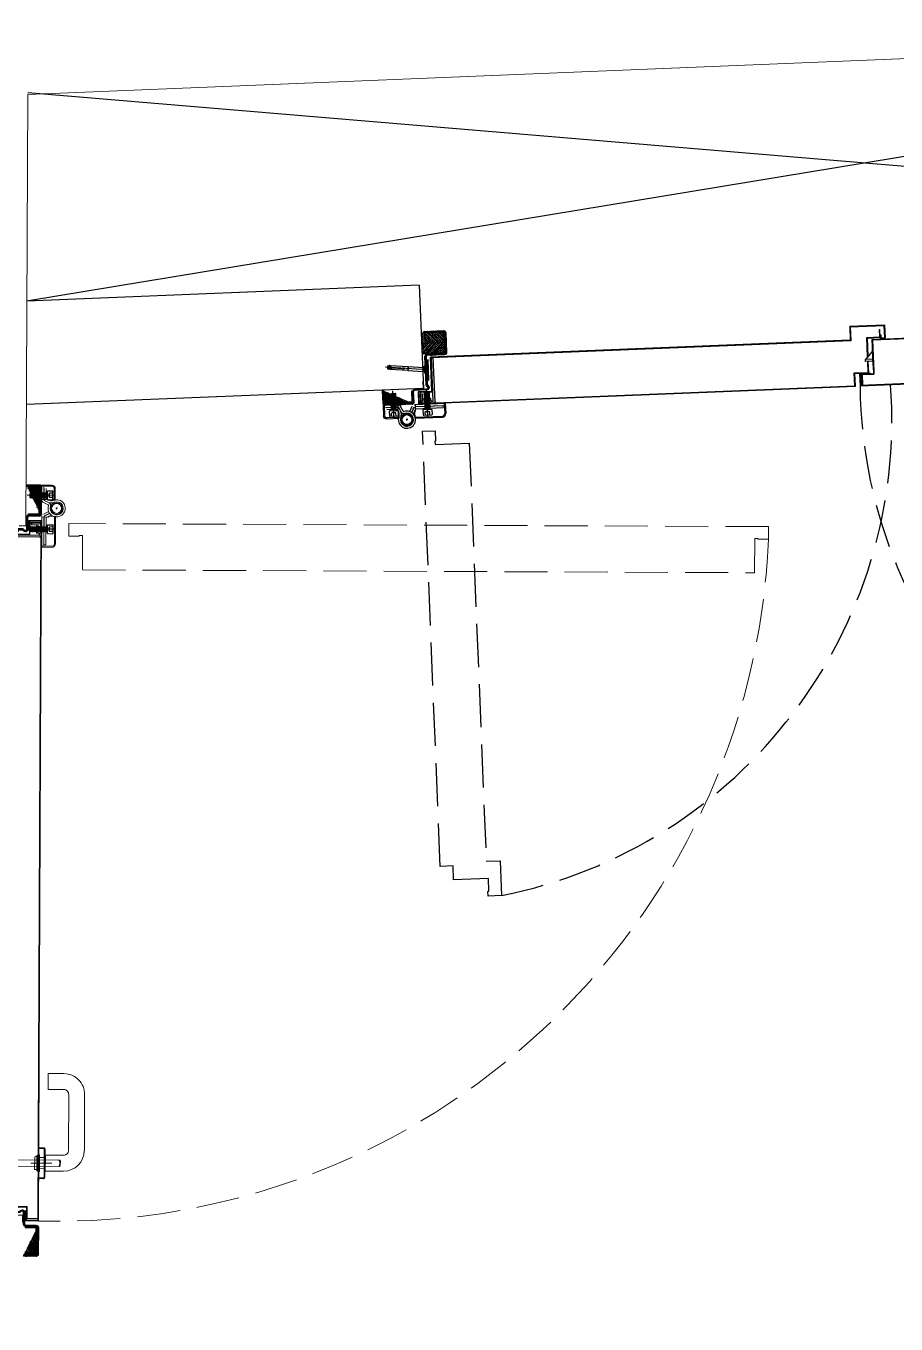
# Model space of a CAD drawing. Header units: centimetres. Extents: x 139057 to 200038, y 34824 to 80516.
# Drawn here: x 176277 to 176403.3, y 52867.8 to 53056.1 of the extents above; entities that cross this region are included whole.
import ezdxf

# ---------------------------------------------------------------- set-up
doc = ezdxf.new("R2010")
doc.units = ezdxf.units.CM
doc.header["$LTSCALE"] = 100
for name, pattern in [('CENTRATA', [2, 1.25, -0.25, 0.25, -0.25]), ('HIDDEN2', [0.175, 0.125, -0.05]), ('TRATTEGGIATA', [0.75, 0.5, -0.25]), ('TRATTO-PUNTO', [1, 0.5, -0.25, 0, -0.25])]:
    doc.linetypes.add(name, pattern=pattern)
doc.layers.get('0').update_dxf_attribs({"lineweight": 0})
for name, color, linetype, lineweight in [('430_TAVOLATI_001-AM_0', 3, 'Continuous', 0), ('441_SERRAMENTI_001-AM_0', 1, 'Continuous', 0), ('5', 7, 'Continuous', 20)]:
    doc.layers.add(name, color=color, linetype=linetype, lineweight=lineweight)
for name, color, linetype in [('A-GRAFICA', 253, 'Continuous'), ('A-MCLS3-15', 50, 'Continuous'), ('A-SI-PORTE-METALLO', 5, 'Continuous'), ('Layer1', 7, 'Continuous'), ('Layer2', 2, 'Continuous'), ('Layer3', 7, 'Continuous'), ('Layer5', 2, 'Continuous')]:
    doc.layers.add(name, color=color, linetype=linetype)
pattern_1 = [(135, (1692.512, -3714.694), (-2.245064, -2.245064), []), (135, (1692.512, -3712.4488), (-2.245064, -2.245064), [3.96875, -0.79375, 0, -0.79375])]

# ---------------------------------------------------------------- blocks, each defined once
blk = doc.blocks.new('CRN190C')
at = {"layer": 'Layer1', "color": 9}
for p, q in [((-28.5, 11), (-28.5, -5.5)), ((-28.5, 11), (-27, 11)), ((-27, 11), (-27, -4.5)), ((-4.6, 0), (-4.6, -4)), ((-4.6, 0), (4.6, 0)), ((-3.1, 0), (-3.1, -4)), ((3.1, 0), (3.1, -4)), ((4.6, 0), (4.6, -4)), ((11.5, 11), (11.5, -4.5)), ((11.5, 11), (13, 11)), ((13, 11), (13, -5.5)), ((-28, -6), (-5.1, -6)), ((-27, -4.5), (-5.1, -4.5)), ((-5.1, -6), (5.1, -6)), ((11.5, -4.5), (5.1, -4.5)), ((5.1, -6), (12.5, -6))]:
    blk.add_line(p, q, dxfattribs=at)
for centre, radius, start, end in [((-28, -5.5), 0.5, 180, 270), ((-5.1, -4), 2, 270, 0), ((-5.1, -4), 0.5, 270, 0), ((5.1, -4), 2, 180, 270), ((5.1, -4), 0.5, 180, 270), ((12.5, -5.5), 0.5, 270, 0)]:
    blk.add_arc(centre, radius, start, end, dxfattribs=at)
at = {"layer": 'Layer2', "color": 9}
for p, q in [((-4, 0), (-3.1, -0.5)), ((4, -0.5), (3.1, 0)), ((-4, -1), (-3.1, -0.5)), ((-3.1, -1.5), (-4, -1)), ((-4, -2), (-3.1, -1.5)), ((-3.1, -2.5), (-4, -2)), ((-4, -3), (-3.1, -2.5)), ((-3.1, -3.5), (-4, -3)), ((-4, -4), (-3.1, -3.5)), ((-3.1, -4.5), (-4, -4)), ((-4, -5), (-3.1, -4.5)), ((-3.5, -5.3), (-4, -5)), ((3.1, -1), (4, -0.5)), ((4, -1.5), (3.1, -1)), ((3.1, -2), (4, -1.5)), ((4, -2.5), (3.1, -2)), ((3.1, -3), (4, -2.5)), ((4, -3.5), (3.1, -3)), ((3.1, -4), (4, -3.5)), ((4, -4.5), (3.1, -4)), ((3.3, -4.9), (4, -4.5)), ((4, -5.5), (3.5, -5.2)), ((3.9, -5.6), (4, -5.5))]:
    blk.add_line(p, q, dxfattribs=at)
blk = doc.blocks.new('A$C79A744C8')
at = {"linetype": 'Continuous', "ltscale": 10}
h = blk.add_hatch(dxfattribs=at)
h.set_pattern_fill('ANSI31', color=256, scale=15, angle=270, style=0)
h.set_pattern_definition([(315, (19364.6457, 1644.1342), (1.32582521, 1.32582521), [])])
h.paths.add_polyline_path([(0, -50), (0, -65), (33.1, -65), (33.1, -50)])
h = blk.add_hatch(dxfattribs=at)
h.set_pattern_fill('ANSI31', color=256, scale=15, angle=180, style=0)
h.set_pattern_definition([(225, (19364.6457, 1644.1342), (1.32582521, -1.32582521), [])])
h.paths.add_polyline_path([(0, -65), (0, -80), (33.1, -80), (33.1, -65)])
at = {"layer": '5', "linetype": 'Continuous', "ltscale": 10}
h = blk.add_hatch(dxfattribs=at)
h.set_pattern_fill('ANSI33', color=256, scale=0.05, angle=450, style=0)
h.set_pattern_definition([(135, (1834.93615, -5348.70282), (-0.224506403, -0.224506403), []), (135, (1834.93615, -5348.4783), (-0.224506403, -0.224506403), [0.15875, -0.079375])])
h.paths.add_polyline_path([(5.9, -26.5), (5.9, -41.5), (7.9, -41.5), (7.9, -26.5)])
h.paths.add_polyline_path([(5.9, -11.5), (5.9, -26.5), (7.9, -26.5), (7.9, -11.5)])
at = {"layer": 'Layer5', "linetype": 'Continuous', "ltscale": 10}
h = blk.add_hatch(dxfattribs=at)
h.set_pattern_fill('ANSI35', color=256, scale=0.5, angle=450, style=0)
h.set_pattern_definition(pattern_1)
edge = h.paths.add_edge_path()
edge.add_line((-17.4, 22.5), (-56.4, 22.5))
edge.add_line((-56.4, 21), (-17.4, 21))
edge.add_line((-57.9, 1), (-57.9, 19.5))
edge.add_line((-59.4, 19.5), (-59.4, 1))
edge.add_arc((-56.4, 19.5), 1.5, 90, 180)
edge.add_arc((-56.4, 19.5), 3, 90, 180)
edge.add_line((-35.4, 22.5), (-35.4, 21))
h = blk.add_hatch(dxfattribs=at)
h.set_pattern_fill('ANSI35', color=256, scale=0.5, angle=450, style=0)
h.set_pattern_definition(pattern_1)
h.paths.add_polyline_path([(4.1, -81), (4.1, -82.5), (32.6, -82.5, 0.414214), (35.6, -79.5), (35.6, -78.1), (34.1, -78.1), (34.1, -79.5, -0.414214), (32.6, -81)])
h.paths.add_polyline_path([(34.1, -51.9), (34.1, -78.1), (35.6, -78.1), (35.6, -51.9)])
h.paths.add_polyline_path([(32.6, -47.5), (7.1, -47.5), (4.5, -47.5, 0.267949), (7.1, -49), (32.6, -49, -0.414214), (34.1, -50.5), (34.1, -51.9), (35.6, -51.9), (35.6, -50.5, 0.414214)])
h.paths.add_polyline_path([(4.1, -31.6), (4.1, -46, 0.131652), (4.5, -47.5), (7.1, -47.5, -0.414214), (5.6, -46), (5.6, -34.3, 0.198912), (4.8, -32.2)])
h.paths.add_polyline_path([(4.7, -3.8, 0.153915), (4.1, -5.5), (4.1, -21.5), (4.8, -20.8, 0.198912), (5.6, -18.7), (5.6, -5.5, -0.153915), (5.9, -4.6), (7.6, -2.2, 0.606815), (5.1, 2.5), (-13.6, 2.5), (-13.6, 1.1, 0.063272), (-12.9, 1), (5.1, 1, -0.606815), (6.4, -1.4)])
h.paths.add_polyline_path([(-16.4, 22.3), (-16.4, 21), (-17.4, 21, -0.414214), (-15.9, 19.5), (-15.9, 4, 0.341979), (-13.6, 1.1), (-13.6, 2.5), (-12.9, 2.5, -0.414214), (-14.4, 4), (-14.4, 19.5, 0.317837)])
h.paths.add_polyline_path([(-24.4, 22.5), (-24.4, 21), (-17.4, 21), (-16.4, 21), (-16.4, 22.3, 0.085164), (-17.4, 22.5)])
h.paths.add_polyline_path([(-29.9, 22.5), (-29.9, 21), (-24.4, 21), (-24.4, 22.5)])
h = blk.add_hatch(dxfattribs=at)
h.set_pattern_fill('ANSI35', color=256, scale=0.5, angle=450, style=0)
h.set_pattern_definition(pattern_1)
h.paths.add_polyline_path([(2.6, -30), (1.5, -31.1), (3.7, -33.2, -0.198912), (4.1, -34.3), (4.1, -31.6)])
h.paths.add_polyline_path([(1.5, -21.9), (2.6, -23), (4.1, -21.5), (4.1, -18.7, -0.198912), (3.7, -19.8)])
at = {"linetype": 'CENTRATA'}
blk.add_line((5.8, -26.5), (-53.6, -32.7), dxfattribs=at)
at = {"linetype": 'Continuous'}
for p, q in [((-50.6, -30.2), (-51.1, -30.8)), ((-51.1, -30.8), (-49, -30.5)), ((-50.8, -34.1), (-51.1, -30.8)), ((-50.8, -34.1), (-48.6, -33.9)), ((-50.2, -34.6), (-50.8, -34.1)), ((-50.6, -30.2), (-49, -30)), ((-50.2, -34.6), (-50.6, -30.2)), ((-50.2, -34.6), (-48.6, -34.4)), ((-48.6, -29.3), (-48.3, -32.2)), ((-48, -35), (-48.3, -32.2)), ((-46.6, -30.3), (-46.3, -33.6)), ((-45.7, -33.1), (-45.9, -30.7)), ((2.4, -24.6), (0.8, -24.8)), ((2.5, -25.2), (0.9, -25.3)), ((2.8, -28.5), (1.2, -28.7)), ((2.9, -29.1), (1.3, -29.2)), ((2.9, -29.1), (2.4, -24.6))]:
    blk.add_line(p, q, dxfattribs=at)
at = {"linetype": 'Continuous', "ltscale": 10}
for p, q in [((2.6, -30), (1.5, -31.1)), ((2.6, -23), (4.8, -20.8)), ((2.6, -30), (2.6, -23)), ((0, -50), (33.1, -50)), ((33.1, -50), (33.1, -80)), ((33.1, -65), (0, -65)), ((33.1, -80), (0, -80))]:
    blk.add_line(p, q, dxfattribs=at)
at = {"linetype": 'Continuous'}
for points in [[(-46.9, -29.8), (-48.6, -29.3), (-49.1, -29.3), (-48.8, -32.2)], [(-46.4, -34.2), (-48, -35), (-48.5, -35.1), (-48.8, -32.2)], [(-21.2, -29.3), (-21.5, -26.7), (-46.9, -29.4), (-46.8, -30.2), (-44.8, -31.4), (-28.7, -29.7)], [(-21.2, -29.3), (-20.9, -31.9), (-46.4, -34.6), (-46.5, -33.8), (-44.7, -32.2), (-28.6, -30.5)], [(2.4, -24.6), (4.3, -21.3), (4.8, -26.6)], [(2.9, -29.1), (5.4, -31.9), (4.8, -26.6)]]:
    blk.add_lwpolyline(points, dxfattribs=at)
blk.add_lwpolyline([(0.8, -24.4), (1.3, -29.6), (-20.9, -31.9), (-21.5, -26.7)], close=True, dxfattribs=at)
at = {"linetype": 'Continuous', "ltscale": 10}
for radius in [1.5, 3]:
    blk.add_arc((2.6, -18.7), radius, 315, 0, dxfattribs=at)
at = {"linetype": 'Continuous'}
blk.add_arc((-27.7, -30), 1.08, 206.9908, 164.8268, dxfattribs=at)
at = {"layer": 'Layer5', "linetype": 'Continuous', "ltscale": 10}
for p, q in [((-59.4, 19.5), (-59.4, 1)), ((-57.9, 1), (-57.9, 19.5)), ((-17.4, 22.5), (-56.4, 22.5)), ((-56.4, 21), (-17.4, 21)), ((-35.4, 22.5), (-35.4, 21)), ((-24.4, 22.5), (-24.4, 21)), ((-17.4, 22.5), (-16.4, 22.5)), ((-17.4, 21), (-16.4, 21)), ((-16.4, 21), (-16.4, 22.5)), ((-15.9, 19.5), (-15.9, 4)), ((-14.4, 19.5), (-14.4, 4)), ((5.1, 2.5), (-13.6, 2.5)), ((-12.9, 1), (5.1, 1)), ((4.1, -5.5), (4.1, -46)), ((6.4, -1.4), (4.7, -3.8)), ((5.6, -46), (5.6, -5.5)), ((5.9, -4.6), (7.6, -2.2)), ((5.9, -41.5), (5.9, -11.5)), ((5.9, -11.5), (7.9, -11.5)), ((7.9, -41.5), (7.9, -11.5)), ((1.5, -31.1), (3.7, -33.2)), ((2.6, -30), (4.8, -32.2)), ((7.1, -47.5), (4.5, -47.5)), ((32.6, -47.5), (7.1, -47.5)), ((7.1, -49), (32.6, -49)), ((34.1, -50.5), (34.1, -79.5)), ((34.1, -51.9), (35.6, -51.9)), ((35.6, -79.5), (35.6, -50.5)), ((32.6, -81), (4.1, -81)), ((4.1, -81), (4.1, -82.5)), ((4.1, -82.5), (32.6, -82.5)), ((34.1, -78.1), (35.6, -78.1))]:
    blk.add_line(p, q, dxfattribs=at)
blk.add_lwpolyline([(-10, 0), (0, 0), (0, -10)], dxfattribs=at)
for centre, radius, start, end in [((-56.4, 19.5), 3, 90, 180), ((-56.4, 19.5), 1.5, 90, 180), ((-17.4, 19.5), 3, 0, 90), ((-17.4, 19.5), 1.5, 0, 90), ((-12.9, 4), 3, 180, 270), ((-12.9, 4), 1.5, 180, 270), ((5.1, -0.5), 3, 325, 90), ((5.1, -0.5), 1.5, 325, 90), ((7.1, -5.5), 3, 145, 180), ((7.1, -5.5), 1.5, 145, 180), ((2.6, -34.3), 1.5, 0, 45), ((2.6, -34.3), 3, 0, 45), ((7.1, -46), 3, 180, 270), ((7.1, -46), 1.5, 180, 270), ((32.6, -50.5), 3, 0, 90), ((32.6, -50.5), 1.5, 0, 90), ((32.6, -79.5), 3, 270, 0), ((32.6, -79.5), 1.5, 270, 0)]:
    blk.add_arc(centre, radius, start, end, dxfattribs=at)
at = {"linetype": 'Continuous', "ltscale": 10, "rotation": 180.0000002134434}
blk.add_blockref('CRN190C', (-44.7, 14.4), dxfattribs=at)
blk = doc.blocks.new('COPRITESTA2C')
for p, q in [((0, 0), (44, 0)), ((0, 0), (0, -10)), ((44, 0), (44, -15)), ((-1, -10), (-1, -20)), ((-1, -10), (0, -10)), ((-1, -20), (39, -20))]:
    blk.add_line(p, q)
at = {"linetype": 'TRATTEGGIATA', "ltscale": 10}
for p, q in [((42.5, 0), (42.5, -15)), ((-1, -18.5), (39, -18.5))]:
    blk.add_line(p, q, dxfattribs=at)
blk.add_arc((39, -15), 5, 270, 0)
blk.add_arc((39, -15), 3.5, 270, 0, dxfattribs=at)
blk = doc.blocks.new('VTR0210A')
at = {"layer": 'Layer1', "color": 9}
for p, q in [((-33, 2.8), (-33, -1.8)), ((-32.9, -2.2), (-32.5, 4)), ((-32.9, 3.2), (-32.5, 4)), ((-32.5, 4), (-32, 3)), ((-32, -4), (-31.5, 4)), ((-32, 3), (-31.5, 4)), ((-31.5, 4), (-31, 3)), ((-31, -4), (-30.5, 4)), ((-31, 3), (-30.5, 4)), ((-30.5, 4), (-30, 3)), ((-30, -4), (-29.5, 4)), ((-30, 3), (-29.5, 4)), ((-29.5, 4), (-29, 3)), ((-29, -4), (-28.5, 4)), ((-29, 3), (-28.5, 4)), ((-28.5, 4), (-28, 3)), ((-28, -4), (-27.5, 4)), ((-28, 3), (-27.5, 4)), ((-27.5, 4), (-27, 3)), ((-27, -4), (-26.5, 4)), ((-27, 3), (-26.5, 4)), ((-26.5, 4), (-26, 3)), ((-26, -4), (-25.5, 4)), ((-26, 3), (-25.5, 4)), ((-25.5, 4), (-25, 3)), ((-25, -4), (-24.5, 4)), ((-25, 3), (-24.5, 4)), ((-24.5, 4), (-24, 3)), ((-24, -4), (-23.5, 4)), ((-24, 3), (-23.5, 4)), ((-23.5, 4), (-23, 3)), ((-23, -4), (-22.5, 4)), ((-23, 3), (-22.5, 4)), ((-22.5, 4), (-22, 3)), ((-22, -4), (-21.5, 4)), ((-22, 3), (-21.5, 4)), ((-21.5, 4), (-21, 3)), ((-21, -4), (-20.5, 4)), ((-21, 3), (-20.5, 4)), ((-20.5, 4), (-20, 3)), ((-20, -4), (-19.5, 4)), ((-20, 3), (-19.5, 4)), ((-19.5, 4), (-19, 3)), ((-19, -4), (-18.5, 4)), ((-19, 3), (-18.5, 4)), ((-18.5, 4), (-18, 3)), ((-18, -4), (-17.5, 4)), ((-18, 3), (-17.5, 4)), ((-17.5, 4), (-17, 3)), ((-17, -4), (-16.5, 4)), ((-17, 3), (-16.5, 4)), ((-16.5, 4), (-16, 3)), ((-16, -4), (-15.5, 4)), ((-16, 3), (-15.5, 4)), ((-15.5, 4), (-15, 3)), ((-15, -4), (-14.5, 4)), ((-15, 3), (-14.5, 4)), ((-14.5, 4), (-14, 3)), ((-14, -4), (-13.5, 4)), ((-14, 3), (-13.5, 4)), ((-13.5, 4), (-13, 3)), ((-13, -4), (-12.5, 4)), ((-13, 3), (-12.5, 4)), ((-12.5, 4), (-12, 3)), ((-12, -4), (-11.5, 4)), ((-12, 3), (-11.5, 4)), ((-11.5, 4), (-11, 3)), ((-11, -4), (-10.5, 4)), ((-11, 3), (-10.5, 4)), ((-10.5, 4), (-10, 3)), ((-10, 3), (-9.7, 3.6)), ((-8, 4), (-9, 4)), ((-8, 6.5), (-0.8, 6.5)), ((-8, 6.5), (-8, -6.5)), ((-5, 3.2), (-6, 0)), ((-6, 0), (-5, -3.2)), ((-5, 3.2), (-5, -3.2)), ((0, 3.2), (-5, 3.2)), ((0, 5.7), (0, -5.7)), ((-32.9, -2.2), (-32, -4)), ((-32, -4), (-31.5, -3)), ((-31.5, -3), (-31, -4)), ((-31, -4), (-30.5, -3)), ((-30.5, -3), (-30, -4)), ((-30, -4), (-29.5, -3)), ((-29.5, -3), (-29, -4)), ((-29, -4), (-28.5, -3)), ((-28.5, -3), (-28, -4)), ((-28, -4), (-27.5, -3)), ((-27.5, -3), (-27, -4)), ((-27, -4), (-26.5, -3)), ((-26.5, -3), (-26, -4)), ((-26, -4), (-25.5, -3)), ((-25.5, -3), (-25, -4)), ((-25, -4), (-24.5, -3)), ((-24.5, -3), (-24, -4)), ((-24, -4), (-23.5, -3)), ((-23.5, -3), (-23, -4)), ((-23, -4), (-22.5, -3)), ((-22.5, -3), (-22, -4)), ((-22, -4), (-21.5, -3)), ((-21.5, -3), (-21, -4)), ((-21, -4), (-20.5, -3)), ((-20.5, -3), (-20, -4)), ((-20, -4), (-19.5, -3)), ((-19.5, -3), (-19, -4)), ((-19, -4), (-18.5, -3)), ((-18.5, -3), (-18, -4)), ((-18, -4), (-17.5, -3)), ((-17.5, -3), (-17, -4)), ((-17, -4), (-16.5, -3)), ((-16.5, -3), (-16, -4)), ((-16, -4), (-15.5, -3)), ((-15.5, -3), (-15, -4)), ((-15, -4), (-14.5, -3)), ((-14.5, -3), (-14, -4)), ((-14, -4), (-13.5, -3)), ((-13.5, -3), (-13, -4)), ((-13, -4), (-12.5, -3)), ((-12.5, -3), (-12, -4)), ((-12, -4), (-11.5, -3)), ((-11.5, -3), (-11, -4)), ((-11, -4), (-10.5, -3)), ((-10.5, -3), (-10.2, -3.6)), ((-8, -4), (-9.5, -4)), ((-8, -6.5), (-0.8, -6.5)), ((0, -3.2), (-5, -3.2))]:
    blk.add_line(p, q, dxfattribs=at)
for centre, start, end in [((-32.2, 2.8), 153.4349, 180), ((-9, 3.2), 90, 153.4349), ((-0.8, 5.7), 0, 90), ((-32.2, -1.8), 180, 206.5651), ((-9.5, -3.2), 206.5651, 270), ((-0.8, -5.7), 270, 0)]:
    blk.add_arc(centre, 0.8, start, end, dxfattribs=at)
at = {"layer": 'Layer3', "color": 9, "linetype": 'TRATTEGGIATA', "ltscale": 3}
for p, q in [((1.1, 0), (-37.2, 0)), ((-32.5, -3), (-32, 3)), ((-31.5, -3), (-31, 3)), ((-30.5, -3), (-30, 3)), ((-29.5, -3), (-29, 3)), ((-28.5, -3), (-28, 3)), ((-27.5, -3), (-27, 3)), ((-26.5, -3), (-26, 3)), ((-25.5, -3), (-25, 3)), ((-24.5, -3), (-24, 3)), ((-23.5, -3), (-23, 3)), ((-22.5, -3), (-22, 3)), ((-21.5, -3), (-21, 3)), ((-20.5, -3), (-20, 3)), ((-19.5, -3), (-19, 3)), ((-18.5, -3), (-18, 3)), ((-17.5, -3), (-17, 3)), ((-16.5, -3), (-16, 3)), ((-15.5, -3), (-15, 3)), ((-14.5, -3), (-14, 3)), ((-13.5, -3), (-13, 3)), ((-12.5, -3), (-12, 3)), ((-11.5, -3), (-11, 3)), ((-10.5, -3), (-10, 3))]:
    blk.add_line(p, q, dxfattribs=at)
blk = doc.blocks.new('COPRITESTA1C')
for p, q in [((0, 0), (0, -10)), ((0, 0), (21, 0)), ((21, 0), (21, -15)), ((-1, -10), (-1, -20)), ((-1, -10), (0, -10)), ((-1, -20), (16, -20))]:
    blk.add_line(p, q)
at = {"linetype": 'TRATTEGGIATA', "ltscale": 10}
for p, q in [((19.5, 0), (19.5, -15)), ((-1, -18.5), (16, -18.5))]:
    blk.add_line(p, q, dxfattribs=at)
blk.add_arc((16, -15), 3.5, 270, 0, dxfattribs=at)
blk.add_arc((16, -15), 5, 270, 0)
blk = doc.blocks.new('rf')
at = {"layer": 'Layer1', "color": 9, "linetype": 'Continuous'}
for p, q in [((-5, -126), (-5, 0)), ((0, 0), (-5, 0)), ((0, -125), (0, 0)), ((30, -125), (30, -103)), ((35, -103), (30, -103)), ((35, -126), (35, -103)), ((7.6, -130), (-1, -130)), ((6.6, -125), (0, -125)), ((11.6, -117), (6.6, -117)), ((6.6, -125), (6.6, -117)), ((29.7, -130), (7.6, -130)), ((11.6, -126), (11.6, -117)), ((24.4, -125), (11.6, -125)), ((24.4, -126), (24.4, -117)), ((29.4, -117), (24.4, -117)), ((31, -130), (28.4, -130)), ((29.4, -125), (29.4, -117)), ((30, -125), (29.4, -125))]:
    blk.add_line(p, q, dxfattribs=at)
for centre, start, end in [((-1, -126), 180, 270), ((7.6, -126), 270, 0), ((28.4, -126), 180, 270), ((31, -126), 270, 0)]:
    blk.add_arc(centre, 4, start, end, dxfattribs=at)
at = {"layer": 'Layer2', "color": 9, "linetype": 'Continuous'}
for p, q in [((11.6, -117), (10, -118)), ((10, -118), (11.6, -119)), ((11.6, -119), (10, -120)), ((10, -120), (11.6, -121)), ((11.6, -121), (10, -122)), ((10, -122), (11.6, -123)), ((11.6, -123), (10, -124)), ((10, -124), (11.6, -125)), ((11.6, -125), (10, -126)), ((10, -126), (11.5, -126.9)), ((11.4, -127.1), (10, -128)), ((10, -128), (10.7, -128.5)), ((25.2, -117), (24.4, -117.5)), ((24.4, -117.5), (26, -118.5)), ((26, -118.5), (24.4, -119.5)), ((24.4, -119.5), (26, -120.5)), ((26, -120.5), (24.4, -121.5)), ((24.4, -121.5), (26, -122.5)), ((26, -122.5), (24.4, -123.5)), ((24.4, -123.5), (26, -124.5)), ((26, -124.5), (24.4, -125.5)), ((24.4, -125.5), (26, -126.5)), ((26, -126.5), (24.6, -127.4)), ((24.8, -127.8), (26, -128.5)), ((26, -128.5), (25.5, -128.8))]:
    blk.add_line(p, q, dxfattribs=at)
blk = doc.blocks.new('porta 130 metallo')
for p, q in [((-823.4, 1079.7, 0), (-824.4, 1080.9, 0)), ((-834.5, 1047.9, 0), (-843.7, 1059.9, 0)), ((-831.1, 1048.7, 0), (-842.3, 1063.4, 0)), ((-831.3, 1048.6, 0), (-841.3, 1061.7, 0)), ((-828.7, 1050.5, 0), (-839.9, 1065.2, 0)), ((-836.4, 1044.2, 0), (-834.5, 1047.9, 0)), ((-834.5, 1040.9, 0), (-831, 1047.6, 0)), ((-833.7, 1042.9, 0), (-831.2, 1047.7, 0)), ((-833.7, 1042.9, 0), (-831.2, 1047.7, 0)), ((-831.8, 1039.5, 0), (-828.4, 1046.3, 0)), ((-826.4, 1024.9, 0), (-818.3, 1026.6, 0)), ((-826.1, 1028, 0), (-817.5, 1029.8, 0)), ((-825.6, 1031.4, 0), (-818.2, 1032.9, 0)), ((-825, 1028.4, 0), (-817.6, 1030, 0)), ((-824.5, 1028.4, 0), (-817.5, 1029.8, 0)), ((-818.3, 1026.6, 0), (-794.2, 994.9, 0)), ((-816.7, 1029.5, 0), (-791.8, 996.8, 0)), ((-816.6, 1029.6, 0), (-790.5, 995.3, 0)), ((-814.2, 1031.4, 0), (-788.1, 997.1, 0)), ((-791.8, 996.8, 0), (-794.2, 994.9, 0)), ((-358.6, 538.8, 0), (-392.8, 512.7, 0))]:
    blk.add_line(p, q)
at = {"linetype": 'Continuous', "ltscale": 10}
for p, q in [((-795.9, 1038.1, 0), (-810.3, 1027.1, 0)), ((-796, 1037, 0), (-809.2, 1027, 0)), ((-796, 1037, 0), (-787.2, 1025.4, 0)), ((-795.9, 1038.1, 0), (-786.6, 1025.9, 0)), ((-784.6, 1020.6, 0), (-745, 1050.7, 0)), ((-784.4, 1021.7, 0), (-744.9, 1051.8, 0)), ((-375.6, 565.4, 0), (-745, 1050.7, 0)), ((-375.5, 566.5, 0), (-744.9, 1051.8, 0)), ((-810.3, 1027.1, 0), (-425.9, 522.2, 0)), ((-809.2, 1027, 0), (-425.8, 523.3, 0)), ((-794.8, 1035.3, 0), (-807.3, 1025.7, 0)), ((-794.8, 1035.3, 0), (-807.3, 1025.7, 0)), ((-806.9, 1025.1, 0), (-807.3, 1025.7, 0)), ((-794.9, 1034.2, 0), (-806.9, 1025.1, 0)), ((-794.9, 1034.2, 0), (-806.9, 1025.1, 0)), ((-784.6, 1020.6, 0), (-794.9, 1034.2, 0)), ((-784.4, 1021.7, 0), (-794.8, 1035.3, 0)), ((-786.6, 1025.9, 0), (-787.2, 1025.4, 0)), ((-359.4, 578.7, 0), (-376.1, 566, 0)), ((-359.6, 577.6, 0), (-375.6, 565.4, 0)), ((-359.6, 577.6, 0), (-330, 538.7, 0)), ((-359.4, 578.7, 0), (-328.9, 538.5, 0)), ((-380.9, 532.1, 0), (-358.5, 549.1, 0)), ((-379.8, 531.9, 0), (-358.7, 548, 0)), ((-358.7, 548, 0), (-347.3, 533.1, 0)), ((-358.5, 549.1, 0), (-347.1, 534.2, 0)), ((-425.9, 522.2, 0), (-411.2, 533.4, 0)), ((-425.8, 523.3, 0), (-411.1, 534.5, 0)), ((-407.4, 527.8, 0), (-421.8, 516.8, 0)), ((-411.2, 533.4, 0), (-399, 517.4, 0)), ((-411.1, 534.5, 0), (-398.8, 518.4, 0)), ((-398.2, 515.6, 0), (-407.4, 527.8, 0)), ((-399, 517.4, 0), (-385.8, 527.4, 0)), ((-398.8, 518.4, 0), (-386.2, 528, 0)), ((-356.5, 540.3, 0), (-396.1, 510.2, 0)), ((-356.4, 541.4, 0), (-395.9, 511.3, 0)), ((-356.5, 540.3, 0), (-228.4, 372.1, 0)), ((-356.4, 541.4, 0), (-227.9, 372.7, 0)), ((-344.2, 535.4, 0), (-348.4, 532.2, 0)), ((-348.4, 532.2, 0), (-344.3, 526.8, 0)), ((-347.3, 533.1, 0), (-338.2, 540, 0)), ((-343.7, 534.8, 0), (-347.3, 532, 0)), ((-347.3, 532, 0), (-344.2, 527.9, 0)), ((-347.1, 534.2, 0), (-338.6, 540.6, 0)), ((-328.9, 538.5, 0), (-344.3, 526.8, 0)), ((-330, 538.7, 0), (-344.2, 527.9, 0)), ((-344.2, 535.4, 0), (-343.7, 534.8, 0)), ((-338.6, 540.6, 0), (-338.2, 540, 0)), ((-283.6, 335.3, 0), (-421.8, 516.8, 0)), ((-407.6, 526.6, 0), (-420.7, 516.6, 0)), ((-302.8, 361.8, 0), (-420.7, 516.6, 0)), ((-406.3, 524.9, 0), (-418.9, 515.4, 0)), ((-418.9, 515.4, 0), (-418.4, 514.7, 0)), ((-406.4, 523.8, 0), (-418.4, 514.7, 0)), ((-398.8, 515.1, 0), (-407.6, 526.6, 0)), ((-406.4, 523.8, 0), (-396.1, 510.2, 0)), ((-406.3, 524.9, 0), (-395.9, 511.3, 0)), ((-398.2, 515.6, 0), (-398.8, 515.1, 0))]:
    blk.add_line(p, q, dxfattribs=at)
at = {"linetype": 'Continuous'}
for p, q in [((-839.6, 1027.2, 0), (-837.6, 1028.7, 0)), ((-837.8, 1026.9, 0), (-839.3, 1028.9, 0)), ((-386.1, 532.9, 0), (-388.5, 531.1, 0)), ((-381.9, 522.3, 0), (-388.5, 531.1, 0)), ((-367.7, 533.1, 0), (-386.8, 518.5, 0)), ((-379.5, 524.1, 0), (-386.1, 532.9, 0)), ((-371.4, 530.9, 0), (-385.8, 532.5, 0)), ((-371.1, 530.5, 0), (-371.4, 530.9, 0)), ((-367.7, 533.1, 0), (-367.6, 532.9, 0)), ((-367.7, 533.1, 0), (-367.7, 533.1, 0)), ((-386.8, 518.5, 0), (-386.7, 518.4, 0))]:
    blk.add_line(p, q, dxfattribs=at)
at = {"linetype": 'HIDDEN2', "ltscale": 5, "elevation": 0}
blk.add_lwpolyline([(-1342.1, 617), (-839.4, 999.6), (-828.4, 985.2), (-840.6, 976), (-841.1, 976.6), (-844.8, 973.8), (-814.7, 934.2), (-1297.8, 566.5), (-1285.6, 550.5), (-1325.8, 519.9), (-1337.5, 535.4), (-1332.1, 539.5), (-1331.2, 538.3), (-1316.3, 549.7), (-1346.9, 590), (-1330.9, 602.2), (-1342.1, 617)], close=True, dxfattribs=at)
for radius in [9, 7.5, 7.25]:
    blk.add_circle((-838.6, 1027.9, 0), radius)
for centre, radius, start, end in [((-838.6, 1027.9, 0), 12.5, 103.894, 55.4116), ((-838.6, 1027.9, 0), 9.5, 103.894, 55.4116), ((-843.5, 1047.8, 0), 8, 283.894, 333.0898), ((-843.5, 1047.8, 0), 11, 283.894, 333.0898), ((-830.9, 1039.1, 0), 4, 153.0898, 235.4116), ((-830.9, 1039.1, 0), 1, 153.0898, 235.4116), ((-831.9, 1048.1, 0), 0.8, 333.0898, 37.2915), ((-831.9, 1048.1, 0), 1, 333.0898, 37.2915), ((-831.9, 1048.1, 0), 4, 333.0898, 37.2915), ((-825.8, 1032.4, 0), 1, 199.1715, 281.4933), ((-825.8, 1032.4, 0), 4, 266.2861, 281.4933)]:
    blk.add_arc(centre, radius, start, end)
at = {"linetype": 'HIDDEN2', "ltscale": 5}
for centre, radius, start, end in [((-838.6, 1027.9, 0), 703.9, 226.1987, 309.0714), ((-19.7, -47.5), 692.9, 125.4791, 213.9809)]:
    blk.add_arc(centre, radius, start, end, dxfattribs=at)
at = {"xscale": -1, "rotation": 127.2915391876755}
blk.add_blockref('A$C79A744C8', (-787.6, 1034.3, 0), dxfattribs=at)
at = {"linetype": 'Continuous', "ltscale": 10, "extrusion": (0, 0, -1), "xscale": -1, "zscale": -1}
for name, p, rotation in [('VTR0210A', (845.6, 1046.2, 0), 142.708460852813), ('COPRITESTA2C', (813.8, 1030.9, 0), 52.70846081232451), ('VTR0210A', (816.2, 1006.9, 0), 142.708460852813)]:
    blk.add_blockref(name, p, dxfattribs=dict(at, rotation=rotation))
at = {"linetype": 'Continuous', "ltscale": 10, "xscale": -1, "rotation": 307.2915391876755}
for name, p in [('CRN190C', (-826.1, 1061.1, 0)), ('COPRITESTA1C', (-828.7, 1051.4, 0))]:
    blk.add_blockref(name, p, dxfattribs=at)
at = {"linetype": 'Continuous', "xscale": -0.5000000032839965, "yscale": 0.4999999983311298, "zscale": 0.4999999999945395, "rotation": 307.2915387592295}
blk.add_blockref('rf', (-744.9, 1049.8, 0), dxfattribs=at)
blk = doc.blocks.new('CILINDRO')
at = {"layer": '5', "linetype": 'Continuous'}
for p, q in [((-128, 4.5), (-0.5, 4.5)), ((-127.5, 4.5), (-128, 3.5)), ((-128, 4.5), (-128, -4.5)), ((-128, 3.5), (-128, -3.5)), ((-0.5, 4.5), (0, 3.5)), ((0, 3.5), (0, -3.5)), ((-127.5, -4.5), (-128, -3.5)), ((-128, -4.5), (-0.5, -4.5)), ((-0.5, -4.5), (0, -3.5))]:
    blk.add_line(p, q, dxfattribs=at)
for centre, start, end in [((-120, 0), 143.1301, 216.8699), ((-8, 0), 323.1301, 36.8699)]:
    blk.add_arc(centre, 7.5, start, end, dxfattribs=at)
blk = doc.blocks.new('porta 100 metallo')
for p, q in [((-650.6, 834.2), (-651.5, 835.4)), ((-640.3, 752.6, 0), (-606.5, 779.1, 0)), ((2.4, 39), (0, 37.2)), ((28.9, 5), (2.4, 39)), ((3.8, 37.6), (6.1, 39.4)), ((30.6, 8.1), (6.1, 39.4)), ((26.6, 3.2), (0, 37.2)), ((29.1, 5.2), (3.8, 37.6)), ((38.4, 6.7), (29.9, 4.9)), ((36.8, 6.4), (29.9, 4.9)), ((37.4, 6.3), (29.9, 4.7)), ((38.7, 9.9), (30.6, 8.1)), ((38, 3.3), (30.6, 1.7)), ((44.3, -4.7), (40.9, -11.5)), ((41.3, -15.7), (52.7, -30.3)), ((47, -6), (43.6, -12.8)), ((43.7, -13.9), (55.1, -28.5)), ((46.2, -8), (43.8, -12.9)), ((46.2, -8), (43.8, -12.9)), ((43.9, -13.8), (54, -26.8)), ((48.9, -9.3), (47.1, -13)), ((47.1, -13), (56.4, -24.9))]:
    blk.add_line(p, q)
at = {"linetype": 'Continuous', "ltscale": 10}
for p, q in [((-617.3, 797, 0), (-603, 808.2, 0)), ((-607.9, 785, 0), (-617.3, 797, 0)), ((-616.2, 796.9, 0), (-603.2, 807.1, 0)), ((-607.2, 785.5, 0), (-616.2, 796.9, 0)), ((-614.8, 795.2, 0), (-602.4, 805, 0)), ((-614.8, 795.2, 0), (-604.3, 781.8, 0)), ((-613.7, 795.1, 0), (-601.9, 804.3, 0)), ((-613.7, 795.1, 0), (-603.2, 781.6, 0)), ((-483.3, 653.7, 0), (-603.2, 807.1, 0)), ((-462.5, 628.4, 0), (-603, 808.2, 0)), ((-602.4, 805, 0), (-601.9, 804.3, 0)), ((21.5, 7.6), (-598.6, 801.3, 0)), ((22.6, 7.4), (-598, 801.8, 0)), ((-643.5, 751.2, 0), (-604.3, 781.8, 0)), ((-604.4, 781.7), (-643.5, 751.2, 0)), ((-603.3, 781.6), (-642.3, 751, 0)), ((-642.3, 751, 0), (-603.2, 781.6, 0)), ((-607.9, 785, 0), (-607.2, 785.5, 0)), ((-643.5, 751.2, 0), (-512.9, 584, 0)), ((-643.5, 751.2, 0), (-42.5, -18.1)), ((-642.3, 751, 0), (-512.2, 584.4, 0)), ((-642.3, 751, 0), (-42.4, -17)), ((-602.6, 698.8, 0), (-608.1, 705.9, 0)), ((-42.5, -18.1), (-3.3, 12.5)), ((-42.4, -17), (-3.2, 13.6)), ((-3.3, 12.5), (7.2, -1)), ((-3.2, 13.6), (7.3, 0.2)), ((-1.1, 8.3), (-0.5, 8.8)), ((8.3, -3.7), (-1.1, 8.3)), ((8.5, -2.6), (-0.5, 8.8)), ((7.2, -1), (19.6, 8.8)), ((7.3, 0.2), (19.1, 9.4)), ((8.3, -3.7), (22.6, 7.4)), ((8.5, -2.6), (21.5, 7.6)), ((19.1, 9.4), (19.6, 8.8)), ((37.3, -46.2), (36.4, -45))]:
    blk.add_line(p, q, dxfattribs=at)
at = {"linetype": 'Continuous'}
for p, q in [((-632.5, 760, 0), (-613.6, 774.8, 0)), ((-629.4, 763, 0), (-627.3, 777.4, 0)), ((-627.6, 777.8, 0), (-625.3, 779.6, 0)), ((-620.9, 769.1, 0), (-627.6, 777.8, 0)), ((-618.5, 770.9, 0), (-625.3, 779.6, 0)), ((-613.6, 774.8, 0), (-613.5, 774.6, 0)), ((-549.9, 757.7, 0), (-529.8, 773.4, 0)), ((-632.5, 760, 0), (-632.5, 760, 0)), ((-632.5, 760, 0), (-632.4, 759.8, 0)), ((-629.1, 762.6, 0), (-629.4, 763, 0)), ((-565, 759.9, 0), (-559.5, 764.2, 0)), ((-564.2, 759, 0), (-565, 759.9, 0)), ((-564.2, 759, 0), (-558.7, 763.3, 0)), ((-548.6, 754.4, 0), (-558.4, 746.7, 0)), ((-532.4, 730.8, 0), (-557.6, 763.2, 0)), ((-531.4, 731.6, 0), (-556.7, 763.9, 0)), ((-550.2, 755.6, 0), (-537.9, 739.9, 0)), ((-537.2, 739.8, 0), (-550.1, 756.3, 0)), ((-535.8, 739.6, 0), (-515.7, 755.3, 0)), ((-505.9, 754.1, 0), (-455.7, 689.9, 0)), ((-487.7, 768.3, 0), (-437.5, 704, 0)), ((-561.1, 745.2, 0), (-550.6, 731.8, 0)), ((-559.3, 747.8, 0), (-560.9, 746.6, 0)), ((-559.2, 749.8, 0), (-560, 749.2, 0)), ((-560, 749.2, 0), (-546.5, 731.9, 0)), ((-558.7, 751.5, 0), (-559.5, 750.9, 0)), ((-559.5, 750.9, 0), (-544.7, 732, 0)), ((-559.3, 747.8, 0), (-547.6, 732.9, 0)), ((-559.2, 749.8, 0), (-545.7, 732.5, 0)), ((-558.7, 751.5, 0), (-544, 732.6, 0)), ((-557.7, 752.3, 0), (-558.4, 751.7, 0)), ((-558.4, 751.7, 0), (-543.7, 732.8, 0)), ((-557.7, 752.3, 0), (-542.9, 733.4, 0)), ((-538.7, 741.7, 0), (-548.6, 734, 0)), ((-618.2, 718.4, 0), (-623.7, 714.1, 0)), ((-617.4, 717.4, 0), (-622.9, 713.1, 0)), ((-617.4, 717.4, 0), (-618.2, 718.4, 0)), ((-547.6, 732.9, 0), (-549.2, 731.6, 0)), ((-545.7, 732.5, 0), (-546.5, 731.9, 0)), ((-544, 732.6, 0), (-544.7, 732, 0)), ((-542.9, 733.4, 0), (-543.7, 732.8, 0)), ((-538, 725.4, 0), (-532.5, 729.7, 0)), ((-537.3, 724.5, 0), (-538, 725.4, 0)), ((-537.3, 724.5, 0), (-531.8, 728.8, 0)), ((-619.7, 703.2, 0), (-639.8, 687.5, 0)), ((-598.8, 678.9, 0), (-624, 711.2, 0)), ((-597.8, 679.7, 0), (-623.1, 712, 0)), ((-605.3, 686.5, 0), (-618.3, 703.1, 0)), ((-617.6, 703, 0), (-605.3, 687.2, 0)), ((-616.7, 701.1, 0), (-606.9, 708.8, 0)), ((-612.6, 709.4, 0), (-611.8, 710, 0)), ((-612.6, 709.4, 0), (-597.8, 690.5, 0)), ((-611.8, 710, 0), (-597, 691.1, 0)), ((-611.5, 710.3, 0), (-610.7, 710.9, 0)), ((-611.5, 710.3, 0), (-596.7, 691.4, 0)), ((-610.7, 710.9, 0), (-595.9, 692, 0)), ((-609.7, 710.4, 0), (-609, 711, 0)), ((-609.7, 710.4, 0), (-596.2, 693, 0)), ((-609, 711, 0), (-595.4, 693.6, 0)), ((-607.8, 710, 0), (-606.2, 711.2, 0)), ((-607.8, 710, 0), (-596.1, 695, 0)), ((-604.8, 711, 0), (-594.3, 697.6, 0)), ((-605.5, 685.1, 0), (-625.6, 669.4, 0)), ((-606.9, 688.5, 0), (-597, 696.2, 0)), ((-597.8, 690.5, 0), (-597, 691.1, 0)), ((-596.7, 691.4, 0), (-595.9, 692, 0)), ((-591.2, 683.9, 0), (-596.7, 679.5, 0)), ((-596.2, 693, 0), (-595.4, 693.6, 0)), ((-596.1, 695, 0), (-594.5, 696.2, 0)), ((-590.5, 682.9, 0), (-596, 678.6, 0)), ((-590.5, 682.9, 0), (-591.2, 683.9, 0)), ((-475, 665.9, 0), (-456.9, 680.1, 0)), ((-626.8, 659.6, 0), (-576.6, 595.4, 0)), ((-475, 665.9, 0), (-460.8, 647.8, 0)), ((-460.8, 647.8, 0), (-442.7, 661.9, 0)), ((-644.9, 645.4, 0), (-594.7, 581.2, 0)), ((-548.7, 608.3, 0), (-566.8, 594.2, 0)), ((-548.7, 608.3, 0), (-534.5, 590.2, 0)), ((-534.5, 590.2, 0), (-552.6, 576, 0)), ((51.9, 7.7), (49.9, 6.2)), ((50.1, 7.9), (51.7, 6))]:
    blk.add_line(p, q, dxfattribs=at)
at = {"linetype": 'TRATTO-PUNTO'}
for p, q in [((-536.2, 753.8, 0), (-560.2, 735.1, 0)), ((-619.2, 689, 0), (-595.2, 707.8, 0))]:
    blk.add_line(p, q, dxfattribs=at)
at = {"linetype": 'HIDDEN2', "ltscale": 5}
blk.add_lwpolyline([(25.8, 100.4), (794.6, 701), (825.2, 661.9), (829, 664.8), (828.5, 665.4), (840.5, 674.8), (851.7, 660.6), (51.4, 35.3), (40.2, 49.5), (52.3, 58.9), (52.8, 58.3), (56.4, 61.2), (25.9, 100.4)], close=True, dxfattribs=at)
for radius in [9, 7.5, 7.25]:
    blk.add_circle((50.9, 7), radius)
blk.add_arc((50.9, 7), 1034.2, 40.2242, 129.2189, dxfattribs=at)
at = {"linetype": 'Continuous'}
for centre, radius, start, end in [((-511.4, 749.8, 0), 30, 38.0067, 128.0067), ((-558.2, 762.7, 0), 2, 38.0067, 128.0067), ((-558.2, 762.7, 0), 0.8, 38.0067, 128.0067), ((-549.3, 756.9, 0), 1, 128.0067, 218.0067), ((-511.4, 749.8, 0), 7, 38.0067, 128.0067), ((-560.3, 745.8, 0), 1, 128.0067, 218.0067), ((-536.4, 740.4, 0), 1, 218.0067, 308.0067), ((-549.8, 732.4, 0), 1, 218.0067, 308.0067), ((-533, 730.4, 0), 0.8, 308.0067, 38.0067), ((-533, 730.4, 0), 2, 308.0067, 38.0067), ((-622.4, 712.5, 0), 2, 128.0067, 218.0067), ((-622.4, 712.5, 0), 0.8, 128.0067, 218.0067), ((-619.1, 702.4, 0), 1, 38.0067, 128.0067), ((-605.6, 710.4, 0), 1, 38.0067, 128.0067), ((-595.1, 697, 0), 1, 308.0067, 38.0067), ((-461.2, 685.6, 0), 30, 308.0067, 38.0067), ((-621.3, 663.9, 0), 30, 128.0067, 218.0067), ((-606.1, 685.9, 0), 1, 308.0067, 38.0067), ((-597.2, 680.2, 0), 2, 218.0067, 308.0067), ((-597.2, 680.2, 0), 0.8, 218.0067, 308.0067), ((-461.2, 685.6, 0), 7, 308.0067, 38.0067), ((-621.3, 663.9, 0), 7, 128.0067, 218.0067), ((-571.1, 599.7, 0), 7, 218.0067, 308.0067), ((-571.1, 599.7, 0), 30, 218.0067, 308.0067)]:
    blk.add_arc(centre, radius, start, end, dxfattribs=at)
for centre, radius, start, end in [((50.9, 7), 12.5, 284.6092, 236.1268), ((38.2, 2.4), 4, 87.0013, 102.2085), ((38.2, 2.4), 1, 19.8867, 102.2085), ((50.9, 7), 9.5, 284.6092, 236.1268), ((44.5, -13.3), 4, 153.805, 218.0067), ((44.5, -13.3), 1, 153.805, 218.0067), ((44.5, -13.3), 0.8, 153.805, 218.0067), ((43.4, -4.2), 1, 333.805, 56.1268), ((43.4, -4.2), 4, 333.805, 56.1268), ((56.1, -12.9), 11, 104.6092, 153.805), ((56.1, -12.9), 8, 104.6092, 153.805)]:
    blk.add_arc(centre, radius, start, end)
at = {"rotation": 308.0028975236812}
blk.add_blockref('A$C79A744C8', (-615.7, 788), dxfattribs=at)
at = {"linetype": 'Continuous', "ltscale": 10}
for name, p, rotation in [('CRN190C', (-631.9, 832), 128.0028975236812), ('COPRITESTA2C', (26.2, 3.7), 128.0067479473461), ('VTR0210A', (28.2, 27.7), 38.0067473481283), ('VTR0210A', (58.2, -11.2), 38.0067473481283)]:
    blk.add_blockref(name, p, dxfattribs=dict(at, rotation=rotation))
at = {"linetype": 'Continuous', "rotation": 38.0067473481283}
blk.add_blockref('CILINDRO', (-526.5, 761.5, 0), dxfattribs=at)
at = {"linetype": 'Continuous', "ltscale": 10, "extrusion": (0, 0, -1), "zscale": -0.9999999999999998}
for name, p, rotation in [('A$C79A744C8', (0, 0), 51.99325205265387), ('CRN190C', (-38.9, -26.3), 231.9932520526539), ('COPRITESTA1C', (-41.3, -16.6), 231.9932520526539)]:
    blk.add_blockref(name, p, dxfattribs=dict(at, rotation=rotation))
at = {"linetype": 'Continuous', "extrusion": (0, 0, -1), "xscale": 0.4999999999508252, "yscale": 0.4999999999508252, "zscale": -0.4999999999945394, "rotation": 231.9932532510896}
blk.add_blockref('rf', (42.5, -16.1), dxfattribs=at)

msp = doc.modelspace()

# ---------------------------------------------------------------- linework, layer by layer
at = {"layer": '430_TAVOLATI_001-AM_0'}
for p, q in [((176519.33, 53056.1, 0), (176277.28, 53046.16, 0)), ((176277.28, 53046.16, 0), (176277, 52983.57, 0))]:
    msp.add_line(p, q, dxfattribs=at)
at = {"layer": 'A-GRAFICA'}
for p, q in [((176519.33, 53056.12, 0), (176277.38, 53016.23, 0)), ((176519.18, 53026.09, 0), (176277.27, 53046.42, 0))]:
    msp.add_line(p, q, dxfattribs=at)
at = {"layer": 'A-MCLS3-15'}
for p, q in [((176334.09, 53018.54, 0), (176277.14, 53016.22, 0)), ((176334.09, 53018.54, 0), (176334.7, 53003.55, 0)), ((176334.7, 53003.55, 0), (176277.07, 53001.2, 0))]:
    msp.add_line(p, q, dxfattribs=at)

# ---------------------------------------------------------------- block references
at = {"layer": '441_SERRAMENTI_001-AM_0', "xscale": -0.09999999999999999, "yscale": 0.1, "zscale": 0.1, "rotation": 217.7479556961023}
msp.add_blockref('porta 100 metallo', (176277, 52983.58, 0), dxfattribs=at)
at = {"layer": 'A-SI-PORTE-METALLO', "xscale": 0.1, "yscale": 0.1, "zscale": 0.1, "rotation": 55.0455824814717}
msp.add_blockref('porta 130 metallo', (176464.59, 53008.85, 0), dxfattribs=at)

doc.saveas('drawing.dxf')
